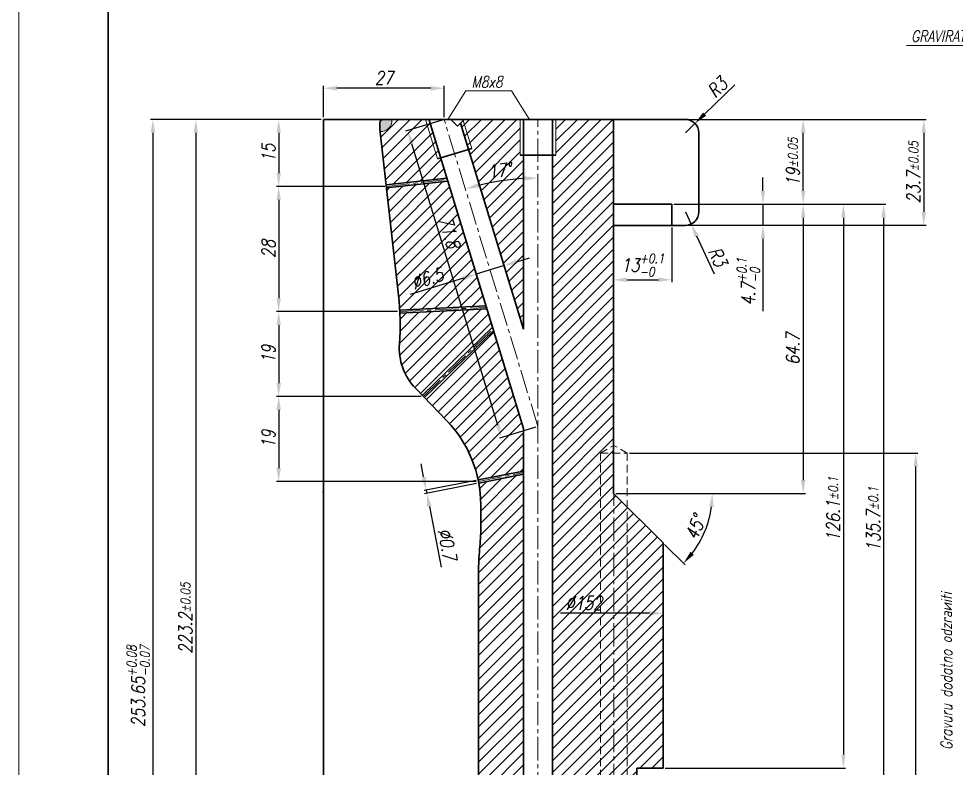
# Model space of a CAD drawing. Extents: x -235 to 974, y -300 to 522.
# Drawn here: x 11.5 to 221.4, y 134.3 to 302 of the extents above; entities that cross this region are included whole.
import ezdxf

# ---------------------------------------------------------------- set-up
doc = ezdxf.new("R2010")
doc.units = 0
doc.header["$LTSCALE"] = 7
doc.header["$MEASUREMENT"] = 0
doc.linetypes.add('CENTER2', pattern=[1.125, 0.75, -0.125, 0.125, -0.125])
doc.linetypes.add('HIDDEN', pattern=[0.375, 0.25, -0.125])
doc.layers.get('0').update_dxf_attribs({"linetype": 'CONTINUOUS', "lineweight": 15})
for name, color, linetype, lineweight in [('1', 1, 'CENTER2', 15), ('2', 2, 'HIDDEN', 15), ('3', 3, 'CONTINUOUS', 30), ('8', 251, 'CONTINUOUS', 15)]:
    doc.layers.add(name, color=color, linetype=linetype, lineweight=lineweight)
doc.styles.add('ITALICT', font='ITALICT.shx', dxfattribs={"width": 0.8, "height": 3})
doc.dimstyles.get("Standard").update_dxf_attribs({"dimtxt": 3, "dimasz": 3, "dimexe": 0.5, "dimexo": 0.5, "dimgap": 0.8, "dimtad": 1, "dimdsep": 46, "dimtxsty": 'ITALICT', "dimcen": 0.09, "dimazin": 2, "dimtfac": 1, "dimtmove": 0, "dimatfit": 3, "dimfxl": 1, "dimtolj": 1, "dimtzin": 0, "dimarcsym": 0})

# ---------------------------------------------------------------- blocks, each defined once
blk = doc.blocks.new('*D12')
at = {"color": 0, "lineweight": -2, "transparency": 16777216}
for p, q in [((79.23, 279.47), (69.19, 279.47)), ((69.69, 276.47), (69.69, 267.47)), ((93.48, 264.47), (69.19, 264.47))]:
    blk.add_line(p, q, dxfattribs=at)
at = {"color": 0, "transparency": 16777216}
for points in [[(69.19, 276.47), (70.19, 276.47), (69.69, 279.47)], [(69.19, 267.47), (70.19, 267.47), (69.69, 264.47)]]:
    blk.add_solid(points, dxfattribs=at)
at = {"color": 0, "transparency": 16777216, "insert": (67.39, 271.97), "char_height": 3, "attachment_point": 5, "rotation": 90, "style": 'ITALICT'}
blk.add_mtext('\\A1;15', dxfattribs=at)
blk = doc.blocks.new('*D13')
at = {"color": 0, "lineweight": -2, "transparency": 16777216}
for p, q in [((93.27, 264.47), (69.19, 264.47)), ((69.69, 261.47), (69.69, 239.47)), ((96.32, 236.47), (69.19, 236.47))]:
    blk.add_line(p, q, dxfattribs=at)
at = {"color": 0, "transparency": 16777216}
for points in [[(69.19, 261.47), (70.19, 261.47), (69.69, 264.47)], [(69.19, 239.47), (70.19, 239.47), (69.69, 236.47)]]:
    blk.add_solid(points, dxfattribs=at)
at = {"color": 0, "transparency": 16777216, "insert": (67.39, 250.47), "char_height": 3, "attachment_point": 5, "rotation": 90, "style": 'ITALICT'}
blk.add_mtext('\\A1;28', dxfattribs=at)
blk = doc.blocks.new('*D16')
at = {"color": 0, "lineweight": -2, "transparency": 16777216}
for p, q in [((157.68, 255.27), (157.68, 243.08)), ((147.68, 243.58), (154.68, 243.58))]:
    blk.add_line(p, q, dxfattribs=at)
at = {"color": 0, "transparency": 16777216}
for points in [[(147.68, 244.08), (147.68, 243.08), (144.68, 243.58)], [(154.68, 244.08), (154.68, 243.08), (157.68, 243.58)]]:
    blk.add_solid(points, dxfattribs=at)
at = {"color": 0, "transparency": 16777216, "insert": (151.18, 246.87), "char_height": 3, "attachment_point": 5, "style": 'ITALICT'}
blk.add_mtext('\\A1;13{}{\\H0.71x;\\C3;\\S+0.1^ -0;}', dxfattribs=at)
blk = doc.blocks.new('*D17')
at = {"color": 0, "lineweight": -2, "transparency": 16777216}
for p, q in [((171.77, 287.2), (165.03, 280.65)), ((160.73, 276.47), (162.88, 278.56))]:
    blk.add_line(p, q, dxfattribs=at)
at = {"color": 0, "transparency": 16777216}
blk.add_solid([(164.68, 281.01), (165.38, 280.29), (162.88, 278.56)], dxfattribs=at)
at = {"color": 0, "transparency": 16777216, "insert": (167.87, 286.62), "char_height": 3, "attachment_point": 5, "rotation": 44.194, "style": 'ITALICT'}
blk.add_mtext('\\A1;R3', dxfattribs=at)
blk = doc.blocks.new('*D18')
at = {"color": 0, "lineweight": -2, "transparency": 16777216}
for p, q in [((160.73, 258.77), (162, 256.05)), ((167.26, 244.82), (163.27, 253.34))]:
    blk.add_line(p, q, dxfattribs=at)
at = {"color": 0, "transparency": 16777216}
blk.add_solid([(163.72, 253.55), (162.82, 253.12), (162, 256.05)], dxfattribs=at)
at = {"color": 0, "transparency": 16777216, "insert": (167.98, 248.7), "char_height": 3, "attachment_point": 5, "rotation": 295.1049, "style": 'ITALICT'}
blk.add_mtext('\\A1;R3', dxfattribs=at)
blk = doc.blocks.new('*D19')
at = {"color": 0, "lineweight": -2, "transparency": 16777216}
for p, q in [((178.1, 263.47), (178.1, 266.47)), ((158.18, 260.47), (178.6, 260.47)), ((178.1, 260.47), (178.1, 255.77)), ((161.23, 255.77), (178.6, 255.77)), ((178.1, 252.77), (178.1, 236.58))]:
    blk.add_line(p, q, dxfattribs=at)
at = {"color": 0, "transparency": 16777216}
for points in [[(177.6, 263.47), (178.6, 263.47), (178.1, 260.47)], [(177.6, 252.77), (178.6, 252.77), (178.1, 255.77)]]:
    blk.add_solid(points, dxfattribs=at)
at = {"color": 0, "transparency": 16777216, "insert": (174.82, 243.17), "char_height": 3, "attachment_point": 5, "rotation": 90, "style": 'ITALICT'}
blk.add_mtext('\\A1;4.7{}{\\H0.71x;\\C3;\\S+0.1^ -0;}', dxfattribs=at)
blk = doc.blocks.new('*D20')
at = {"color": 0, "lineweight": -2, "transparency": 16777216}
for p, q in [((161.23, 279.47), (214.6, 279.47)), ((214.1, 276.47), (214.1, 258.77)), ((161.23, 255.77), (214.6, 255.77))]:
    blk.add_line(p, q, dxfattribs=at)
at = {"color": 0, "transparency": 16777216}
for points in [[(213.6, 276.47), (214.6, 276.47), (214.1, 279.47)], [(213.6, 258.77), (214.6, 258.77), (214.1, 255.77)]]:
    blk.add_solid(points, dxfattribs=at)
at = {"color": 0, "transparency": 16777216, "insert": (211.8, 267.62), "char_height": 3, "attachment_point": 5, "rotation": 90, "style": 'ITALICT'}
blk.add_mtext('\\A1;23.7{}{\\H0.71x;\\C3;%%p0.05}', dxfattribs=at)
blk = doc.blocks.new('*D21')
at = {"color": 0, "lineweight": -2, "transparency": 16777216}
for p, q in [((158.18, 260.47), (187.6, 260.47)), ((187.1, 257.47), (187.1, 198.77)), ((145.18, 195.77), (187.6, 195.77))]:
    blk.add_line(p, q, dxfattribs=at)
at = {"color": 0, "transparency": 16777216}
for points in [[(186.6, 257.47), (187.6, 257.47), (187.1, 260.47)], [(186.6, 198.77), (187.6, 198.77), (187.1, 195.77)]]:
    blk.add_solid(points, dxfattribs=at)
at = {"color": 0, "transparency": 16777216, "insert": (184.8, 228.12), "char_height": 3, "attachment_point": 5, "rotation": 90, "style": 'ITALICT'}
blk.add_mtext('\\A1;64.7', dxfattribs=at)
blk = doc.blocks.new('*D22')
at = {"color": 0, "lineweight": -2, "transparency": 16777216}
for p, q in [((155.79, 195.77), (167.26, 195.77)), ((156.08, 184.36), (160.65, 179.8))]:
    blk.add_line(p, q, dxfattribs=at)
blk.add_arc((144.68, 195.77), 22.09, 322.7882, 352.2118, dxfattribs=at)
at = {"color": 0, "transparency": 16777216}
for points in [[(166.06, 192.81), (167.06, 192.74), (166.76, 195.77)], [(162.64, 182.08), (161.89, 182.74), (160.29, 180.15)]]:
    blk.add_solid(points, dxfattribs=at)
at = {"color": 0, "transparency": 16777216, "insert": (162.96, 188.2), "char_height": 3, "attachment_point": 5, "rotation": 67.5, "style": 'ITALICT'}
blk.add_mtext('\\A1;45°', dxfattribs=at)
blk = doc.blocks.new('*D23')
at = {"color": 0, "lineweight": -2, "transparency": 16777216}
for p, q in [((158.18, 260.47), (196.6, 260.47)), ((196.1, 257.47), (196.1, 137.37)), ((156.23, 134.37), (196.6, 134.37))]:
    blk.add_line(p, q, dxfattribs=at)
at = {"color": 0, "transparency": 16777216}
for points in [[(195.6, 257.47), (196.6, 257.47), (196.1, 260.47)], [(195.6, 137.37), (196.6, 137.37), (196.1, 134.37)]]:
    blk.add_solid(points, dxfattribs=at)
at = {"color": 0, "transparency": 16777216, "insert": (193.8, 192.31), "char_height": 3, "attachment_point": 5, "rotation": 90, "style": 'ITALICT'}
blk.add_mtext('\\A1;126.1{}{\\H0.71x;\\C3;%%p0.1}', dxfattribs=at)
blk = doc.blocks.new('*D24')
at = {"color": 0, "lineweight": -2, "transparency": 16777216}
for p, q in [((158.18, 260.47), (205.6, 260.47)), ((205.1, 257.47), (205.1, 127.77)), ((165.38, 124.77), (205.6, 124.77))]:
    blk.add_line(p, q, dxfattribs=at)
at = {"color": 0, "transparency": 16777216}
for points in [[(204.6, 257.47), (205.6, 257.47), (205.1, 260.47)], [(204.6, 127.77), (205.6, 127.77), (205.1, 124.77)]]:
    blk.add_solid(points, dxfattribs=at)
at = {"color": 0, "transparency": 16777216, "insert": (202.8, 190.04), "char_height": 3, "attachment_point": 5, "rotation": 90, "style": 'ITALICT'}
blk.add_mtext('\\A1;135.7{}{\\H0.71x;\\C3;%%p0.1}', dxfattribs=at)
blk = doc.blocks.new('*D26')
at = {"color": 0, "lineweight": -2, "transparency": 16777216}
for p, q in [((74.19, 279.47), (50.64, 279.47)), ((51.14, 276.47), (51.14, 59.27)), ((79.23, 56.27), (50.64, 56.27))]:
    blk.add_line(p, q, dxfattribs=at)
at = {"color": 0, "transparency": 16777216}
for points in [[(50.64, 276.47), (51.64, 276.47), (51.14, 279.47)], [(50.64, 59.27), (51.64, 59.27), (51.14, 56.27)]]:
    blk.add_solid(points, dxfattribs=at)
at = {"color": 0, "transparency": 16777216, "insert": (48.84, 167.87), "char_height": 3, "attachment_point": 5, "rotation": 90, "style": 'ITALICT'}
blk.add_mtext('\\A1;223.2{}{\\H0.71x;\\C3;%%p0.05}', dxfattribs=at)
blk = doc.blocks.new('*D40')
at = {"color": 0, "lineweight": -2, "transparency": 16777216}
for p, q in [((50.64, 279.47), (41.03, 279.47)), ((41.53, 276.47), (41.53, 28.82)), ((79.23, 25.82), (41.03, 25.82))]:
    blk.add_line(p, q, dxfattribs=at)
at = {"color": 0, "transparency": 16777216}
for points in [[(41.03, 276.47), (42.03, 276.47), (41.53, 279.47)], [(41.03, 28.82), (42.03, 28.82), (41.53, 25.82)]]:
    blk.add_solid(points, dxfattribs=at)
at = {"color": 0, "transparency": 16777216, "insert": (38.25, 152.64), "char_height": 3, "attachment_point": 5, "rotation": 90, "style": 'ITALICT'}
blk.add_mtext('\\A1;253.65{}{\\H0.71x;\\C3;\\S+0.08^ -0.07;}', dxfattribs=at)
blk = doc.blocks.new('*D42')
at = {"color": 0, "lineweight": -2, "transparency": 16777216}
blk.add_line((152.73, 168.99), (132.77, 168.99), dxfattribs=at)
at = {"color": 0, "transparency": 16777216}
blk.add_solid([(152.73, 169.49), (152.73, 168.49), (155.73, 168.99)], dxfattribs=at)
at = {"color": 0, "transparency": 16777216, "insert": (138.02, 171.29), "char_height": 3, "attachment_point": 5, "style": 'ITALICT'}
blk.add_mtext('\\A1;%%c152', dxfattribs=at)
blk = doc.blocks.new('*D43')
at = {"color": 0, "lineweight": -2, "transparency": 16777216}
for p, q in [((79.73, 279.97), (79.73, 286.94)), ((103.73, 286.44), (82.73, 286.44)), ((106.73, 279.97), (106.73, 286.94))]:
    blk.add_line(p, q, dxfattribs=at)
at = {"color": 0, "transparency": 16777216}
for points in [[(82.73, 286.94), (82.73, 285.94), (79.73, 286.44)], [(103.73, 286.94), (103.73, 285.94), (106.73, 286.44)]]:
    blk.add_solid(points, dxfattribs=at)
at = {"color": 0, "transparency": 16777216, "insert": (93.23, 288.74), "char_height": 3, "attachment_point": 5, "style": 'ITALICT'}
blk.add_mtext('\\A1;27', dxfattribs=at)
blk = doc.blocks.new('*D53')
at = {"color": 0, "lineweight": -2, "transparency": 16777216}
for p, q in [((106.25, 279.32), (98.1, 276.83)), ((99.45, 274.11), (118.7, 211.16)), ((127.25, 210.63), (119.1, 208.14))]:
    blk.add_line(p, q, dxfattribs=at)
at = {"color": 0, "transparency": 16777216}
for points in [[(99.93, 274.25), (98.98, 273.96), (98.58, 276.98)], [(119.18, 211.3), (118.22, 211.01), (119.58, 208.29)]]:
    blk.add_solid(points, dxfattribs=at)
at = {"color": 0, "transparency": 16777216, "insert": (107.95, 254.2), "char_height": 3, "attachment_point": 5, "rotation": 287, "style": 'ITALICT'}
blk.add_mtext('\\A1;71.8', dxfattribs=at)
blk = doc.blocks.new('*D54')
at = {"color": 0, "lineweight": -2, "transparency": 16777216}
for p, q in [((123, 247.62), (125.87, 248.5)), ((120.13, 246.75), (113.91, 244.85)), ((122.63, 238.55), (119.98, 247.22)), ((111.04, 243.97), (99.1, 240.32)), ((116.42, 236.65), (113.77, 245.32))]:
    blk.add_line(p, q, dxfattribs=at)
at = {"color": 0, "transparency": 16777216}
for points in [[(122.85, 248.1), (123.14, 247.14), (120.13, 246.75)], [(110.9, 244.45), (111.19, 243.49), (113.91, 244.85)]]:
    blk.add_solid(points, dxfattribs=at)
at = {"color": 0, "transparency": 16777216, "insert": (102.97, 243.9), "char_height": 3, "attachment_point": 5, "rotation": 17, "style": 'ITALICT'}
blk.add_mtext('\\A1;%%c6.5', dxfattribs=at)
blk = doc.blocks.new('*D67')
at = {"color": 0, "lineweight": -2, "transparency": 16777216}
for p, q in [((161.23, 279.47), (187.6, 279.47)), ((187.1, 263.47), (187.1, 276.47)), ((158.18, 260.47), (187.6, 260.47))]:
    blk.add_line(p, q, dxfattribs=at)
at = {"color": 0, "transparency": 16777216}
for points in [[(186.6, 276.47), (187.6, 276.47), (187.1, 279.47)], [(186.6, 263.47), (187.6, 263.47), (187.1, 260.47)]]:
    blk.add_solid(points, dxfattribs=at)
at = {"color": 0, "transparency": 16777216, "insert": (184.8, 269.97), "char_height": 3, "attachment_point": 5, "rotation": 90, "style": 'ITALICT'}
blk.add_mtext('\\A1;19{}{\\H0.71x;\\C3;%%p0.05}', dxfattribs=at)
blk = doc.blocks.new('*D68')
at = {"color": 0, "lineweight": -2, "transparency": 16777216}
for p, q in [((102.13, 199.47), (101.55, 202.41)), ((113.86, 198.71), (102.22, 196.43)), ((113.99, 198.03), (102.35, 195.74)), ((102.71, 196.53), (102.84, 195.84)), ((103.42, 192.9), (106.09, 179.3))]:
    blk.add_line(p, q, dxfattribs=at)
at = {"color": 0, "transparency": 16777216}
for points in [[(102.62, 199.57), (101.64, 199.37), (102.71, 196.53)], [(103.91, 192.99), (102.93, 192.8), (102.84, 195.84)]]:
    blk.add_solid(points, dxfattribs=at)
at = {"color": 0, "transparency": 16777216, "insert": (107.43, 184.4), "char_height": 3, "attachment_point": 5, "rotation": 281.1041, "style": 'ITALICT'}
blk.add_mtext('\\A1;%%c0.7', dxfattribs=at)
blk = doc.blocks.new('*D91')
at = {"color": 0, "lineweight": -2, "transparency": 16777216}
for p, q in [((148.23, 204.82), (212.8, 204.82)), ((212.3, 28.82), (212.3, 201.82)), ((147.38, 25.82), (212.8, 25.82))]:
    blk.add_line(p, q, dxfattribs=at)
at = {"color": 0, "transparency": 16777216}
for points in [[(211.8, 201.82), (212.8, 201.82), (212.3, 204.82)], [(211.8, 28.82), (212.8, 28.82), (212.3, 25.82)]]:
    blk.add_solid(points, dxfattribs=at)
at = {"color": 0, "transparency": 16777216, "insert": (210, 106.26), "char_height": 3, "attachment_point": 5, "rotation": 90, "style": 'ITALICT'}
blk.add_mtext('\\A1;179', dxfattribs=at)
blk = doc.blocks.new('*D96')
at = {"color": 0, "lineweight": -2, "transparency": 16777216}
blk.add_arc((127.73, 210.78), 55.56, 93.094, 103.906, dxfattribs=at)
at = {"color": 0, "transparency": 16777216}
for points in [[(124.71, 266.76), (124.74, 265.76), (127.73, 266.34)], [(114.51, 264.23), (114.24, 265.2), (111.48, 263.91)]]:
    blk.add_solid(points, dxfattribs=at)
at = {"color": 0, "transparency": 16777216, "insert": (119.17, 268.01), "char_height": 3, "attachment_point": 5, "rotation": 8.5, "style": 'ITALICT'}
blk.add_mtext('\\A1;17°', dxfattribs=at)
blk = doc.blocks.new('*D97')
at = {"color": 0, "lineweight": -2, "transparency": 16777216}
for p, q in [((96.32, 236.47), (69.19, 236.47)), ((69.69, 233.47), (69.69, 220.47)), ((101.57, 217.47), (69.19, 217.47))]:
    blk.add_line(p, q, dxfattribs=at)
at = {"color": 0, "transparency": 16777216}
for points in [[(69.19, 233.47), (70.19, 233.47), (69.69, 236.47)], [(69.19, 220.47), (70.19, 220.47), (69.69, 217.47)]]:
    blk.add_solid(points, dxfattribs=at)
at = {"color": 0, "transparency": 16777216, "insert": (67.39, 226.97), "char_height": 3, "attachment_point": 5, "rotation": 90, "style": 'ITALICT'}
blk.add_mtext('\\A1;19', dxfattribs=at)
blk = doc.blocks.new('*D98')
at = {"color": 0, "lineweight": -2, "transparency": 16777216}
for p, q in [((101.57, 217.47), (69.19, 217.47)), ((69.69, 214.47), (69.69, 201.47)), ((113.92, 198.47), (69.19, 198.47))]:
    blk.add_line(p, q, dxfattribs=at)
at = {"color": 0, "transparency": 16777216}
for points in [[(69.19, 214.47), (70.19, 214.47), (69.69, 217.47)], [(69.19, 201.47), (70.19, 201.47), (69.69, 198.47)]]:
    blk.add_solid(points, dxfattribs=at)
at = {"color": 0, "transparency": 16777216, "insert": (67.39, 207.97), "char_height": 3, "attachment_point": 5, "rotation": 90, "style": 'ITALICT'}
blk.add_mtext('\\A1;19', dxfattribs=at)

msp = doc.modelspace()

# ---------------------------------------------------------------- hatches: boundary and pattern name
h = msp.add_hatch(color=256)
h.dxf.hatch_style = 1
h.paths.add_polyline_path([(95.0492, 279.4683), (93.1259, 279.4683, 0.41421356), (92.3259, 278.6683), (92.3259, 277.2683), (92.3856, 276.74, 0.46302912)])
at = {"layer": '8'}
h = msp.add_hatch(dxfattribs=at)
h.set_pattern_fill('ANSI31', color=256, scale=15)
h.paths.add_polyline_path([(103.3274, 279.4683), (95.0492, 279.4683, -0.46302912), (92.3856, 276.74), (93.7344, 264.816), (107.3366, 266.3546)])
h.paths.add_polyline_path([(107.5448, 265.6737), (93.8131, 264.1205), (96.5234, 240.159, -0.01445531), (96.8038, 236.8178), (116.0792, 237.7588)])
h.paths.add_polyline_path([(117.5481, 232.9546), (116.2904, 237.0683), (96.8379, 236.1186, -0.02955719), (96.7259, 229.2683, 0.21449775), (100.3537, 219.2411), (101.8282, 217.7196)])
h.paths.add_polyline_path([(124.4759, 271.4683), (123.7259, 271.4683), (123.7259, 279.4683), (111.2259, 279.4683), (110.9829, 279.2253), (112.8901, 272.9873), (112.1728, 272.768), (124.4759, 232.5266)])
h.paths.add_polyline_path([(110.9829, 279.2253), (110.3823, 278.6247), (112.1728, 272.768), (112.8901, 272.9873)])
h.paths.add_polyline_path([(116.221, 265.2906), (122.7909, 266.2724), (122.1257, 270.723), (115.5558, 269.7411)], flags=24)
h.paths.add_polyline_path([(104.4563, 257.9158), (107.1336, 249.1588), (111.4369, 250.4744), (108.7597, 259.2314)], flags=24)
h.paths.add_polyline_path([(99.1369, 240.3799), (108.1125, 243.124), (106.7968, 247.4274), (97.8212, 244.6832)], flags=24)
h = msp.add_hatch(dxfattribs=at)
h.set_pattern_fill('ANSI31', color=256, scale=15)
h.set_pattern_definition([(45, (131.5086, 30.4763), (-1.325825, 1.325825), [])])
h.paths.add_polyline_path([(131.7259, 33.8183), (130.9759, 33.8183), (130.9759, 25.8183), (131.7259, 25.8183)], flags=17)
h.paths.add_polyline_path([(123.7259, 33.8183), (124.4759, 33.8183), (124.4759, 38.3628), (117.2629, 35.7375, 0.31529879), (116.2759, 34.3279), (116.2759, 28.0185, 0.31529879), (116.9339, 27.0788), (120.3971, 25.8183), (123.7259, 25.8183)])
h.paths.add_polyline_path([(124.4759, 33.8183), (123.7259, 33.8183), (123.7259, 25.8183), (124.4759, 25.8183)])
h.paths.add_polyline_path([(155.7259, 184.7183), (144.7259, 195.7183), (144.7259, 128.7683), (149.8759, 128.7683), (149.8759, 134.3683), (155.7259, 134.3683)])
h.paths.add_polyline_path([(149.8759, 120.7683), (144.7259, 120.7683), (144.7259, 25.8183), (146.8759, 25.8183, 0.41421356), (149.8759, 28.8183)])
h.paths.add_polyline_path([(144.7259, 195.7183), (144.6759, 195.7683), (144.6759, 279.4683), (131.7259, 279.4683), (131.7259, 271.4683), (130.9759, 271.4683), (130.9759, 33.8183), (131.7259, 33.8183), (131.7259, 25.8183), (144.7259, 25.8183), (144.7259, 120.7683), (135.8759, 120.7683), (135.8759, 121.5183), (134.8759, 121.5183), (132.9995, 124.7683), (134.8759, 128.0183), (135.8759, 128.0183), (135.8759, 128.7683), (144.7259, 128.7683)])
h.paths.add_polyline_path([(140.2973, 112.5777), (145.4545, 112.5777), (145.4545, 117.0777), (140.2973, 117.0777)], flags=9)
h.paths.add_polyline_path([(139.7402, 103.5777), (145.0116, 103.5777), (145.0116, 108.0777), (139.7402, 108.0777)], flags=9)
h.paths.add_polyline_path([(123.033, 93.2377), (132.4187, 93.2377), (132.4187, 97.7377), (123.033, 97.7377)], flags=9)
h.paths.add_polyline_path([(132.8169, 169.0442), (143.2312, 169.0442), (143.2312, 173.5442), (132.8169, 173.5442)], flags=24)
h.paths.add_polyline_path([(135.4904, 37.5585), (136.763, 30.3412), (141.1946, 31.1227), (139.922, 38.3399)], flags=24)
h = msp.add_hatch(dxfattribs=at)
h.set_pattern_fill('ANSI31', color=256, scale=15)
h.paths.add_polyline_path([(117.778, 232.2026), (102.3154, 217.2169), (107.3144, 212.0588, -0.14167913), (114.3508, 198.8113), (124.4759, 200.7985), (124.4759, 210.2946)])
h = msp.add_hatch(dxfattribs=at)
h.set_pattern_fill('ANSI31', color=256, scale=15)
h.paths.add_polyline_path([(124.4759, 200.0851), (114.4856, 198.1244, -0.04524088), (114.9259, 193.2683), (114.9259, 188.2683, -0.02498439), (114.6759, 183.2683, 0.02498439), (114.4259, 178.2683), (114.4259, 72.2683, 0.06225775), (114.6759, 70.2683, -0.06225775), (114.9259, 68.2683), (114.9259, 65.2683, -0.07507437), (113.989, 59.064, -0.45959371), (115.499, 54.7683), (121.6477, 51.2183), (124.4759, 51.2183)])
h.paths.add_polyline_path([(123.033, 93.2377), (132.4187, 93.2377), (132.4187, 97.7377), (123.033, 97.7377)], flags=9)

# ---------------------------------------------------------------- linework, layer by layer
for p, q in [((11.4997, 506.465), (11.4997, -94.1371)), ((210.2478, 296.0133), (271.2346, 296.0133)), ((107.5429, 279.4683), (111.5722, 285.8246)), ((111.5722, 285.8246), (121.8098, 285.8246)), ((121.8098, 285.8246), (125.7997, 279.4683)), ((105.2396, 270.6483), (102.5431, 279.4683)), ((112.8901, 272.9873), (110.9829, 279.2253)), ((123.7259, 271.4683), (123.7259, 279.4683)), ((131.7259, 271.4683), (131.7259, 279.4683)), ((79.4823, 196.0629), (79.7259, 196.2989))]:
    msp.add_line(p, q)
msp.add_arc((92.5602, 279.2339), 2.5, 265.995946, 5.377988)
at = {"layer": '1'}
for p, q in [((127.7259, 210.7803), (106.7259, 279.4683)), ((127.7259, 25.8183), (127.7259, 279.4683)), ((93.7737, 264.4683), (107.4407, 266.0142)), ((96.8219, 236.4683), (116.1848, 237.4135)), ((102.0718, 217.4683), (117.663, 232.5786)), ((144.7259, 206.1503), (144.7259, 25.8183)), ((114.4204, 198.4683), (124.4759, 200.4418))]:
    msp.add_line(p, q, dxfattribs=at)
at = {"layer": '2'}
for p, q in [((141.7259, 204.8183), (144.7259, 206.5503)), ((147.7259, 204.8183), (144.7259, 206.5503)), ((141.7259, 204.8183), (147.7259, 204.8183)), ((141.7259, 204.8183), (141.7259, 25.8183)), ((147.7259, 204.8183), (147.7259, 25.9412))]:
    msp.add_line(p, q, dxfattribs=at)
at = {"layer": '3'}
for p, q in [((31.4997, 501.465), (31.4997, -89.1371)), ((79.7259, 279.4683), (79.7259, 25.8183)), ((79.7259, 279.4683), (160.7259, 279.4683)), ((124.4759, 210.2946), (103.381, 279.293)), ((109.7259, 277.9683), (108.2259, 279.4683)), ((109.7259, 277.9683), (111.2259, 279.4683)), ((124.4759, 232.5266), (124.4759, 279.4683)), ((130.9759, 25.8183), (130.9759, 279.4683)), ((144.6759, 279.4683), (144.6759, 195.7683)), ((92.3259, 278.6683), (92.3259, 277.2683)), ((92.3259, 277.2683), (96.5234, 240.159)), ((124.4759, 232.5266), (110.3823, 278.6247)), ((163.7259, 276.4683), (163.7259, 258.7683)), ((105.2396, 270.6483), (112.8901, 272.9873)), ((123.7259, 271.4683), (131.7259, 271.4683)), ((93.7344, 264.816), (107.3366, 266.3546)), ((93.8131, 264.1205), (107.5448, 265.6737)), ((144.6759, 260.4683), (157.6759, 260.4683)), ((157.6759, 260.4683), (157.6759, 255.7683)), ((144.6759, 255.7683), (160.7259, 255.7683)), ((96.8038, 236.8178), (116.0792, 237.7588)), ((96.8379, 236.1186), (116.2904, 237.0683)), ((101.8282, 217.7196), (117.5481, 232.9546)), ((102.3154, 217.2169), (117.778, 232.2026)), ((100.3537, 219.2411), (107.3144, 212.0588)), ((124.4759, 51.2183), (124.4759, 210.2946)), ((114.3508, 198.8113), (124.4759, 200.7985)), ((114.4856, 198.1244), (124.4759, 200.0851)), ((144.6759, 195.7683), (155.7259, 184.7183)), ((114.9259, 188.2683), (114.9259, 193.2683)), ((155.7259, 184.7183), (155.7259, 134.3683)), ((114.4259, 72.2683), (114.4259, 178.2683)), ((149.8759, 134.3683), (155.7259, 134.3683)), ((149.8759, 134.3683), (149.8759, 5.4183))]:
    msp.add_line(p, q, dxfattribs=at)
for centre, radius, start, end in [((93.1259, 278.6683), 0.8, 90, 180), ((160.7259, 276.4683), 3, 0, 90), ((160.7259, 258.7683), 3, 270, 0), ((38.8909, 233.6401), 58, 355.677165, 6.453388), ((109.6889, 228.2884), 13, 175.67716, 224.102652), ((87.9259, 193.2683), 27, 0, 44.102652), ((64.8009, 188.2683), 50.125, 354.27519, 0), ((164.5509, 178.2683), 50.125, 174.27519, 180)]:
    msp.add_arc(centre, radius, start, end, dxfattribs=at)

# ---------------------------------------------------------------- texts
at = {"style": 'ITALICT', "width": 0.8}
for s, p in [('GRAVIRATI: KALTENBERG 500ml', (211.2852, 296.8292)), ('M8x8', (112.8879, 286.6087))]:
    msp.add_text(s, height=2.5, dxfattribs=at).set_placement(p)
msp.add_text('Gravuru dodatno odzraиiti', height=2.5, rotation=90, dxfattribs=at).set_placement((220.4269, 138.4084))

# ---------------------------------------------------------------- dimensions: what is measured, and where the dimension line sits
dim = msp.add_linear_dim(base=(79.7259, 286.4408), p1=(106.7259, 279.4683), p2=(79.7259, 279.4683), dimstyle='Standard')
dim.commit()
dim.dimension.update_dxf_attribs({"geometry": '*D43', "text_midpoint": (93.2259, 288.7408)})
for center, mpoint, picture, middle in [((160.7259, 276.4683), (162.8768, 278.5595), '*D17', (167.8698, 286.6218)), ((160.7259, 258.7683), (161.9987, 256.0517), '*D18', (167.9848, 248.6966))]:
    dim = msp.add_radius_dim(center=center, mpoint=mpoint, dimstyle='Standard')
    dim.commit()
    dim.dimension.update_dxf_attribs({"geometry": picture, "text_midpoint": middle})
for base, p1, p2, text, override, picture, middle in [((41.5305, 25.8183), (51.1384, 279.4683), (79.7259, 25.8183), '<>{}{\\H0.71x;\\C3;\\S+0.08^ -0.07;}', {"dimtp": 0.08, "dimtm": 0.07}, '*D40', (38.2455, 152.6433)), ((51.1384, 56.2683), (74.6891, 279.4683), (79.7259, 56.2683), '<>{}{\\H0.71x;\\C3;%%p0.05}', {"dimtp": 0.05, "dimtm": 0.05}, '*D26', (48.8384, 167.8683)), ((187.1032, 279.4683), (157.6759, 260.4683), (160.7259, 279.4683), '<>{}{\\H0.71x;\\C3;%%p0.05}', {"dimtp": 0.05, "dimtm": 0.05}, '*D67', (184.8032, 269.9683))]:
    dim = msp.add_linear_dim(base=base, p1=p1, p2=p2, angle=90, text=text, dimstyle='Standard', override=override)
    dim.commit()
    dim.dimension.update_dxf_attribs({"geometry": picture, "text_midpoint": middle})
for base, p1, p2, picture, middle in [((69.6891, 264.4683), (79.7259, 279.4683), (93.9804, 264.4683), '*D12', (67.3891, 271.9683)), ((69.6891, 217.4683), (96.8219, 236.4683), (102.0718, 217.4683), '*D97', (67.3891, 226.9683)), ((69.6891, 198.4683), (102.0718, 217.4683), (114.4204, 198.4683), '*D98', (67.3891, 207.9683))]:
    dim = msp.add_linear_dim(base=base, p1=p1, p2=p2, angle=90, dimstyle='Standard')
    dim.commit()
    dim.dimension.update_dxf_attribs({"geometry": picture, "text_midpoint": middle})
for base, p1, p2, angle, override, picture, middle, dimtype in [((119.5765, 208.2888), (106.7259, 279.4683), (127.7259, 210.7803), 287, {"dimdec": 1}, '*D53', (105.7471, 253.5226), 161), ((187.1032, 195.7683), (157.6759, 260.4683), (144.6759, 195.7683), 90, {"dimtmove": 0}, '*D21', (187.1032, 228.1183), 160), ((212.3002, 204.8183), (146.8759, 25.8183), (147.7259, 204.8183), 90, {"dimtmove": 0}, '*D91', (212.3002, 106.2554), 160), ((102.7099, 196.5265), (114.4856, 198.1244), (114.3508, 198.8113), 101.104124, {"dimpost": '%%c<>'}, '*D68', (105.1775, 183.9538), 161)]:
    dim = msp.add_linear_dim(base=base, p1=p1, p2=p2, angle=angle, dimstyle='Standard', override=override)
    dim.commit()
    dim.dimension.update_dxf_attribs({"geometry": picture, "text_midpoint": middle, "dimtype": dimtype})
for base, line1, line2, picture, middle in [((122.2396, 266.0708), ((127.7259, 25.8183), (127.7259, 279.4683)), ((127.7259, 210.7803), (106.7259, 279.4683)), '*D96', (119.1733, 268.0068)), ((163.8041, 184.7246), ((144.6759, 195.7683), (155.2886, 195.7683)), ((144.6759, 195.7683), (155.7259, 184.7183)), '*D22', (162.957, 188.196))]:
    dim = msp.add_angular_dim_2l(base=base, line1=line1, line2=line2, dimstyle='Standard')
    dim.commit()
    dim.dimension.update_dxf_attribs({"geometry": picture, "text_midpoint": middle})
for base, p1, p2, text, override, picture, middle in [((214.1032, 255.7683), (160.7259, 279.4683), (160.7259, 255.7683), '<>{}{\\H0.71x;\\C3;%%p0.05}', {"dimtp": 0.05, "dimtm": 0.05, "dimtmove": 0}, '*D20', (214.1032, 267.6183)), ((178.1032, 255.7683), (157.6759, 260.4683), (160.7259, 255.7683), '<>{}{\\H0.71x;\\C3;\\S+0.1^ -0;}', {"dimtp": 0.1, "dimtm": 0, "dimtmove": 0}, '*D19', (178.1032, 243.1734)), ((196.1032, 134.3683), (157.6759, 260.4683), (155.7259, 134.3683), '<>{}{\\H0.71x;\\C3;%%p0.1}', {"dimtp": 0.1, "dimtm": 0.1, "dimtmove": 0}, '*D23', (196.1032, 192.3099)), ((205.1032, 124.7683), (157.6759, 260.4683), (164.8759, 124.7683), '<>{}{\\H0.71x;\\C3;%%p0.1}', {"dimtp": 0.1, "dimtm": 0.1, "dimtmove": 0}, '*D24', (205.1032, 190.0367))]:
    dim = msp.add_linear_dim(base=base, p1=p1, p2=p2, angle=90, text=text, dimstyle='Standard', override=override)
    dim.commit()
    dim.dimension.update_dxf_attribs({"geometry": picture, "text_midpoint": middle, "dimtype": 160})
dim = msp.add_linear_dim(base=(69.6891, 236.4683), p1=(93.7737, 264.4683), p2=(96.8219, 236.4683), angle=90, dimstyle='Standard', override={"dimtmove": 1})
dim.commit()
dim.dimension.update_dxf_attribs({"geometry": '*D13', "text_midpoint": (67.3891, 250.4683)})
dim = msp.add_linear_dim(base=(157.6759, 243.5814), p1=(144.6759, 243.5814), p2=(157.6759, 255.7683), text='<>{}{\\H0.71x;\\C3;\\S+0.1^ -0;}', dimstyle='Standard', override={"dimtp": 0.1, "dimtm": 0})
dim.commit()
dim.dimension.update_dxf_attribs({"geometry": '*D16', "text_midpoint": (151.1759, 246.8664)})
dim = msp.add_linear_dim(base=(113.9128, 244.845), p1=(122.7805, 238.0719), p2=(116.5645, 236.1715), angle=197, text='%%c<>', dimstyle='Standard')
dim.commit()
dim.dimension.update_dxf_attribs({"geometry": '*D54', "text_midpoint": (103.6393, 241.7041), "dimtype": 161})
dim = msp.add_linear_dim(base=(79.7259, 168.9942), p1=(155.7259, 168.9942), p2=(79.7259, 165.7458), text='%%c<>', dimstyle='Standard', override={"dimlfac": 2, "dimse2": 1, "dimsd2": 1})
dim.commit()
dim.dimension.update_dxf_attribs({"geometry": '*D42', "text_midpoint": (138.0241, 168.9942), "dimtype": 160})

doc.saveas('drawing.dxf')
